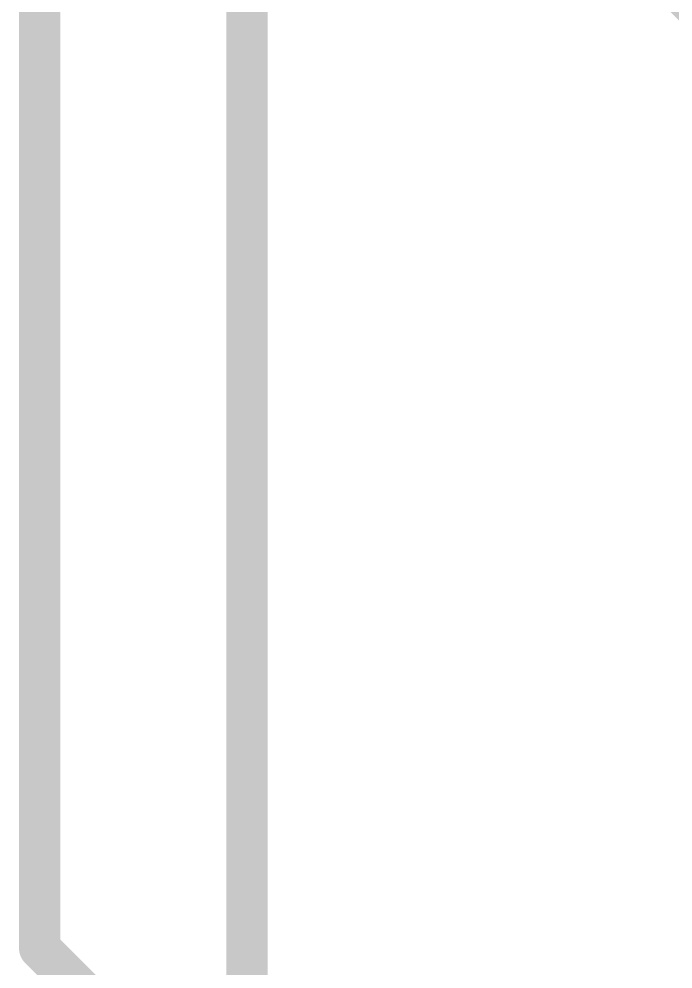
# Model space of a CAD drawing. Extents: x -0.1 to 53.5, y -15.6 to 62.5.
# Drawn here: x 8 to 12.01, y 13.21 to 19.03 of the extents above; entities that cross this region are included whole.
import ezdxf

# ---------------------------------------------------------------- set-up
doc = ezdxf.new("R2010")
doc.units = 0
doc.layers.add('16', color=132, linetype='CONTINUOUS')

msp = doc.modelspace()

# ---------------------------------------------------------------- linework, layer by layer
at = {"layer": '16', "const_width": 0.254}
for points in [[(14.732, 16.51), (8.89, 22.352)], [(9.398, 13.081), (9.398, 19.812)], [(8.128, 13.335), (8.128, 19.685)], [(11.811, 9.652), (8.128, 13.335)]]:
    msp.add_lwpolyline(points, dxfattribs=at)
at = {"layer": '16', "const_width": 0.127}
for points in [[(8.1729, 13.3799, 1), (8.0831, 13.2901)], [(8.0645, 13.335, 1), (8.1915, 13.335)]]:
    msp.add_lwpolyline(points, format="xyb", dxfattribs=at)

doc.saveas('drawing.dxf')
